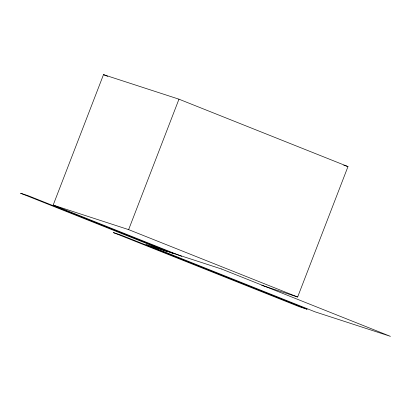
<?xml version="1.0" encoding="UTF-8"?>
<svg xmlns="http://www.w3.org/2000/svg" width="411" height="411" viewBox="0 0 411 411"><rect width="100%" height="100%" fill="white"/><g stroke="black" fill="none" stroke-linecap="round" stroke-linejoin="round"><path stroke-width="0.62" d="M181.724 256.33L53.173 205.084L103.505 74.643L178.965 99.185L347.989 166.568L297.656 297.009L261.725 285.321M53.173 205.084L128.633 229.626L178.965 99.185M343.73 165.181L347.989 166.568M103.505 74.643L107.672 76.302M128.633 229.626L297.656 297.009M174.12 253.875L28.41 195.79L20.55 193.232L167.426 251.784M121.204 235.138L113.344 232.58L299.27 306.704L307.13 309.257L121.204 235.138M221.426 268.974L145.967 244.432L314.99 311.815L390.45 336.357L221.426 268.974"/></g></svg>
